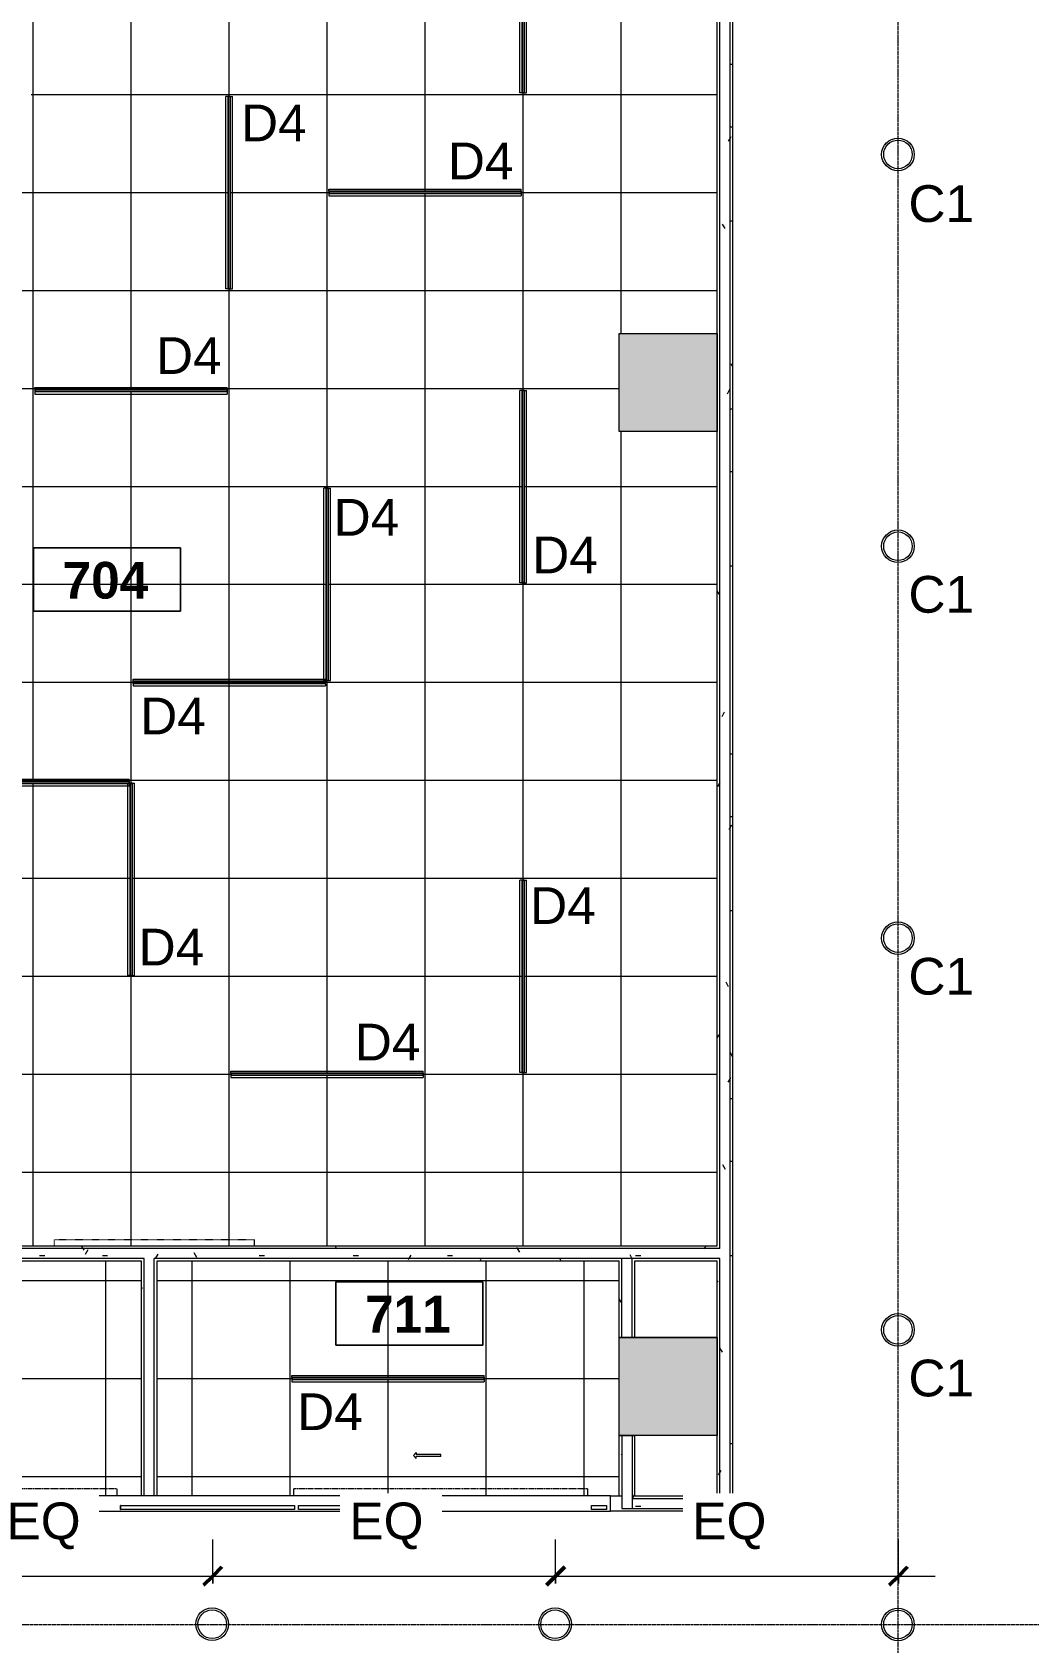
# Model space of a CAD drawing. Header units: inches. Extents: x -2332 to 1043, y -456 to 2193.
# Drawn here: x 328.4 to 572.5, y 550.2 to 944.8 of the extents above; entities that cross this region are included whole.
import ezdxf

# ---------------------------------------------------------------- set-up
doc = ezdxf.new("R2010")
doc.units = ezdxf.units.IN
doc.header["$MEASUREMENT"] = 0
for name, pattern in [('Center 1_4_', [0.53125, 0.25, -0.09375, 0.09375, -0.09375]), ('Dash', [0.25, 0.125, -0.125]), ('Dash 1_16_', [0.125, 0.0625, -0.0625])]:
    doc.linetypes.add(name, pattern=pattern)
for name, color, linetype, lineweight in [('5033_00_7th-9th Floors_Updated_dwg', 8, 'Continuous', 9), ('A-ANNO-DIMS', 211, 'Continuous', 9), ('A-ANNO-DIMS-96', 211, 'Continuous', 9), ('A-AREA-IDEN', 2, 'Continuous', 9), ('A-CLNG', 13, 'Continuous', 13), ('A-CLNG-PATT', 13, 'Continuous', 13), ('A-COLS', 52, 'Continuous', 13), ('A-DETL-CNTR', 5, 'Center 1_4_', 9), ('A-DETL-GENF', 92, 'Continuous', 9), ('A-DOOR', 31, 'Continuous', 13), ('A-GLAZ-CURT', 52, 'Continuous', 13), ('A-WALL', 113, 'Continuous', 13), ('A-WALL-PATT', 111, 'Continuous', 13), ('COLUMN', 7, 'Continuous', 9), ('E-LITE-EQPM', 33, 'Continuous', 9), ('E-LITE-EQPM-IDEN', 33, 'Continuous', 9), ('I-WALL', 2, 'Continuous', 13), ('Q-SPCQ', 91, 'Continuous', 9), ('Q-SPCQ-HDLN', 91, 'Dash', 9)]:
    doc.layers.add(name, color=color, linetype=linetype, lineweight=lineweight)
doc.styles.add('Arial', font='arial.ttf', dxfattribs={"height": 9})
doc.styles.add('Swis721 Lt BT_2', font='swissl.ttf', dxfattribs={"height": 9})
doc.styles.add('Swis721 Lt BT_B', font='', dxfattribs={"height": 9})
doc.styles.get('Swis721 Lt BT_B').set_extended_font_data('Swis721 Lt BT', bold=True)
doc.dimstyles.new('OTJ_-_3_32__Linear__1_2__Tolerance_1', dxfattribs={"dimscale": 12, "dimtxt": 9.497835, "dimasz": 0.375, "dimexe": 0.75, "dimexo": 0.5, "dimgap": 0.5, "dimtad": 1, "dimdec": 1, "dimrnd": 0.5, "dimzin": 3, "dimdsep": 46, "dimlunit": 4, "dimtxsty": 'Swis721 Lt BT_2', "dimblk1": 'OBLIQUE', "dimblk2": 'OBLIQUE', "dimsah": 1, "dimcen": 0.09, "dimdle": 0.75, "dimazin": 0, "dimtfac": 1, "dimtdec": 4, "dimtix": 1, "dimtmove": 0, "dimatfit": 3, "dimfxl": 1, "dimtvp": 1, "dimtfill": 1, "dimfrac": 2, "dimtolj": 1, "dimtzin": 0, "dimarcsym": 2})
pattern_1 = [(0, (0, 0), (30.72, 7.68), [1.267, -21.773, 1.267, -21.773, -122.88]), (0, (0, 0), (30.72, 7.68), [-46.08, 1.267, -44.813, 1.267, -21.773, -53.76]), (0, (0, 0), (30.72, 7.68), [-115.2, 1.267, -14.093, 1.267, -37.133]), (120, (11.52, 3.84), (-22.011075, 22.7643), [1.267, -21.773, 1.267, -21.773, -122.88]), (120, (11.52, 3.84), (-22.011075, 22.7643), [-46.08, 1.267, -44.813, 1.267, -21.773, -53.76]), (120, (11.52, 3.84), (-22.011075, 22.7643), [-115.2, 1.267, -14.093, 1.267, -37.133]), (240, (15.36, 19.2), (-8.708925, -30.4443), [1.267, -21.773, 1.267, -21.773, -122.88]), (240, (15.36, 19.2), (-8.708925, -30.4443), [-46.08, 1.267, -44.813, 1.267, -21.773, -53.76]), (240, (15.36, 19.2), (-8.708925, -30.4443), [-115.2, 1.267, -14.093, 1.267, -37.133])]

# ---------------------------------------------------------------- blocks, each defined once
blk = doc.blocks.new('5033_00_7th-9th Floors_Updated_dwg-8585573-7TH FLOOR REFLECTED CEILING PLAN')
at = {"layer": 'COLUMN'}
blk.add_line((496.2, 445), (475.95, 445), dxfattribs=at)
blk.add_line((496.2, 445), (475.95, 445), dxfattribs=at)
blk = doc.blocks.new('Columns 1 - Columns 1-7118049-7TH FLOOR REFLECTED CEILING PLAN')
at = {"layer": 'A-COLS', "lineweight": 9}
h = blk.add_hatch(color=7, dxfattribs=at)
h.paths.add_polyline_path([(862, -405.11), (861.98, -372.97), (801.98, -351.58), (801.98, -383.71), (861.95, -405.09)], flags=0)
h.paths.add_polyline_path([(992.59, -377), (1004.95, -376.98), (1004.95, -365), (986.95, -365), (986.95, -377), (991.45, -377)], flags=0)
h.paths.add_polyline_path([(514, -281.76), (514, -249.63), (453.98, -228.24), (453.98, -260.37), (513.95, -281.74)], flags=0)
h.paths.add_polyline_path([(166, -158.41), (166, -126.28), (105.98, -104.89), (105.98, -137.02), (165.95, -158.39)], flags=0)
h.paths.add_polyline_path([(-182, -35.06), (-182, -2.93), (-242.02, 18.46), (-242.02, -13.67), (-182.05, -35.04)], flags=0)
h.paths.add_polyline_path([(-1982.09, 88.27), (-1922.03, 109.69), (-1922.03, 140.32), (-1982.09, 118.92), (-1982.06, 97), (-1976.88, 98.83), (-1974.21, 91.29), (-1982.09, 88.5), (-1982.09, 88.41)], flags=0)
h.paths.add_polyline_path([(-530, 88.28), (-530, 120.42), (-590.02, 141.81), (-590.02, 109.68), (-530.05, 88.3)], flags=0)
h.paths.add_polyline_path([(829.27, 109), (843.95, 109.02), (843.91, 133), (819.95, 133), (819.95, 109), (828.45, 109)], flags=0)
h.paths.add_polyline_path([(991.45, 115), (1004.95, 115.02), (1004.95, 127), (986.95, 127), (986.95, 115), (990.95, 115)], flags=0)
h.paths.add_polyline_path([(-1634.06, 211.7), (-1574.03, 233.05), (-1574.03, 264.36), (-1634.06, 242.96), (-1634.06, 211.72)], flags=0)
h.paths.add_polyline_path([(-878.47, 211.8), (-878.47, 243.93), (-938.5, 265.32), (-938.5, 233.19), (-878.52, 211.82)], flags=0)
h.paths.add_polyline_path([(483.3, 232), (495.95, 232), (495.95, 256), (472.03, 256), (472.03, 232), (482.96, 232)], flags=0)
h.paths.add_polyline_path([(-1286.05, 334.98), (-1268.05, 341.39), (-1268.05, 345.6), (-1256.05, 349.87), (-1244.05, 345.6), (-1244.05, 341.38), (-1226.05, 335.02), (-1226.06, 367), (-1256.05, 377.69), (-1286.05, 367), (-1286.05, 335.02)], flags=0)
h.paths.add_polyline_path([(-2021.16, 351.64), (-2013.01, 374.21), (-2035.58, 382.36), (-2043.73, 359.79), (-2023.91, 352.63)], flags=0)
h.paths.add_polyline_path([(-208.32, 478), (-200.03, 478), (-200.03, 502), (-219.79, 502), (-224.03, 490.27), (-224.03, 478), (-210.67, 478)], flags=0)
h.paths.add_polyline_path([(-224.03, 501.32), (-223.78, 502), (-224.03, 502)], flags=0)
h.paths.add_polyline_path([(-559.03, 601), (-548.03, 601), (-548.03, 625), (-569.15, 625), (-572.03, 617.05), (-572.03, 601)], flags=0)
h.paths.add_polyline_path([(472.2, 601), (496.2, 601), (496.2, 625), (472.2, 625)], flags=0)
h.paths.add_polyline_path([(831.97, 601.06), (843.95, 601.08), (843.91, 625.06), (819.95, 625.06), (819.95, 601.06), (831.95, 601.06)], flags=0)
h.paths.add_polyline_path([(993.74, 607.06), (1004.95, 607.08), (1004.95, 619.06), (986.95, 619.06), (986.95, 607.06), (991.45, 607.06)], flags=0)
h.paths.add_polyline_path([(-1887.92, 720.64), (-1879.77, 743.21), (-1902.34, 751.36), (-1910.49, 728.79), (-1893.62, 722.69)], flags=0)
h.paths.add_polyline_path([(-903.4, 724), (-896.03, 724), (-896.03, 748), (-920.67, 748), (-920.67, 724), (-910.74, 724)], flags=0)
h.paths.add_polyline_path([(-1610.23, 724), (-1592.03, 724), (-1592.03, 748), (-1616.03, 748), (-1616.03, 724), (-1612.44, 724)], flags=0)
h.paths.add_polyline_path([(-1843.5, 843.64), (-1835.35, 866.21), (-1857.93, 874.36), (-1866.08, 851.79), (-1845.52, 844.36)], flags=0)
h.paths.add_polyline_path([(490.72, 847), (496.2, 847), (496.2, 871), (472.2, 871), (472.2, 847), (477.69, 847)], flags=0)
h.paths.add_polyline_path([(-1612.44, 847), (-1574.05, 847.02), (-1574.06, 871), (-1616.19, 871), (-1616.19, 847)], flags=0)
h.paths.add_polyline_path([(-1243.86, 847.03), (-1243.86, 871), (-1268.03, 871), (-1268.03, 847.03)], flags=0)
h.paths.add_polyline_path([(841.98, 1093), (843.95, 1093.02), (843.91, 1117), (819.95, 1117), (819.95, 1093), (835.45, 1093)], flags=0)
h.paths.add_polyline_path([(495.42, 1093), (495.95, 1093), (495.95, 1117), (471.83, 1117), (471.83, 1093), (495.41, 1093)], flags=0)
h.paths.add_polyline_path([(-1616.3, 1093.21), (-1592.35, 1093.21), (-1592.35, 1117.25), (-1616.3, 1117.25), (-1616.3, 1095.67)], flags=0)
h.paths.add_polyline_path([(-1268.29, 1093.21), (-1244.3, 1093.21), (-1244.3, 1117.25), (-1268.29, 1117.25)], flags=0)
h.paths.add_polyline_path([(991.33, 1099), (1004.95, 1099.02), (1004.95, 1111), (986.95, 1111), (986.95, 1099), (991.2, 1099)], flags=0)
h.paths.add_polyline_path([(-1268.22, 1339.25), (-1244.3, 1339.25), (-1244.3, 1363.25), (-1268.3, 1363.25), (-1268.3, 1339.25)], flags=0)
h.paths.add_polyline_path([(-1616.3, 1339.25), (-1592.3, 1339.25), (-1592.3, 1363.25), (-1616.3, 1363.25), (-1616.3, 1341.67)], flags=0)
h.paths.add_polyline_path([(484, 1462.86), (495.95, 1462.86), (495.95, 1486.86), (471.95, 1486.86), (471.95, 1462.86), (483.85, 1462.86)], flags=0)
h.paths.add_polyline_path([(801.95, 1567), (861.95, 1588.4), (861.95, 1619.14), (850.07, 1619.14), (850, 1619.04), (849.95, 1619.16), (849.95, 1622.86), (801.95, 1605.75), (801.95, 1567.02)], flags=0)
h.paths.add_polyline_path([(-1607.55, 1585.02), (-1592.05, 1585.02), (-1592.05, 1609.02), (-1616.05, 1609.02), (-1616.05, 1585.02)], flags=0)
h.paths.add_polyline_path([(-1256.44, 1585.27), (-1244.3, 1585.27), (-1244.3, 1609.27), (-1268.3, 1609.27), (-1268.3, 1585.27), (-1256.86, 1585.27)], flags=0)
h.paths.add_polyline_path([(-1654.55, 1731.02), (-1654.55, 1776.02), (-1678.05, 1776.02), (-1678.05, 1772.52), (-1658.05, 1772.52), (-1658.05, 1734.52), (-1678.05, 1734.52), (-1678.05, 1731.02), (-1658.05, 1731.02)], flags=0)
h.paths.add_polyline_path([(122.95, 1827.02), (148.95, 1827.02), (148.95, 1853.02), (122.95, 1853.02), (122.95, 1829.42)], flags=0)
h.paths.add_polyline_path([(496.95, 1827.02), (496.95, 1853.02), (470.95, 1853.02), (470.95, 1827.02)], flags=0)
h.paths.add_polyline_path([(-921.05, 1827.02), (-895.05, 1827.02), (-895.05, 1853.02), (-921.05, 1853.02), (-921.05, 1829.42)], flags=0)
h.paths.add_polyline_path([(-572.04, 1827.02), (-547.04, 1827.02), (-547.04, 1853.02), (-573.04, 1853.02), (-573.04, 1827.02)], flags=0)
h.paths.add_polyline_path([(-199.03, 1827.04), (-199.03, 1853.03), (-225.05, 1853.03), (-225.05, 1827.04), (-200.04, 1827.04)], flags=0)
h.paths.add_polyline_path([(-1592.3, 1828.27), (-1592.3, 1852.27), (-1600.05, 1852.27), (-1600.05, 2104.82), (-1574.05, 2104.82), (-1574.05, 2138.82), (-1608.05, 2138.82), (-1608.05, 1852.27), (-1616.3, 1852.27), (-1616.3, 1828.27)], flags=0)
h.paths.add_polyline_path([(-1244.3, 1828.27), (-1244.3, 1852.27), (-1268.3, 1852.27), (-1268.3, 1828.27)], flags=0)
h.paths.add_polyline_path([(-1678.05, 1836.02), (-1620.8, 1836.02), (-1620.8, 1844.02), (-1678.05, 1844.02)], flags=0)
h.paths.add_polyline_path([(831.95, 2100.07), (861.95, 2100.07), (861.95, 2138.82), (801.95, 2138.82), (801.95, 2110.02), (831.95, 2110.02), (831.95, 2104.31)], flags=0)
h.paths.add_polyline_path([(-878.05, 2104.79), (-878.05, 2138.82), (-938.13, 2138.82), (-938.13, 2104.79)], flags=0)
h.paths.add_polyline_path([(-1286.03, 2104.81), (-1225.94, 2104.81), (-1225.94, 2138.82), (-1286.03, 2138.82)], flags=0)
h.paths.add_polyline_path([(454.05, 2104.82), (513.95, 2104.82), (513.95, 2138.82), (454.05, 2138.82)], flags=0)
h.paths.add_polyline_path([(-181.82, 2104.82), (-181.82, 2138.82), (-242.05, 2138.82), (-242.05, 2104.82)], flags=0)
h.paths.add_polyline_path([(-590.05, 2104.82), (-530.05, 2104.82), (-530.05, 2138.82), (-590.05, 2138.82)], flags=0)
h.paths.add_polyline_path([(165.96, 2104.82), (165.96, 2138.82), (105.95, 2138.82), (105.95, 2104.82)], flags=0)
at = {"layer": 'A-COLS', "color": 8, "lineweight": 20}
for p, q in [((472.2, 871), (496.2, 871)), ((472.2, 847), (472.2, 871)), ((496.2, 871), (496.2, 847)), ((496.2, 847), (472.2, 847)), ((472.2, 601), (472.2, 625)), ((472.2, 625), (496.2, 625)), ((496.2, 625), (496.2, 601)), ((496.2, 601), (472.2, 601))]:
    blk.add_line(p, q, dxfattribs=at)
blk = doc.blocks.new('TBARLED SMARTLIGHT 9-16_DIFFUSING 2_ and 4_ - Type D_4_ 9_16 - Diffusing Lens-V32-7TH FLOOR REFLECTED CEILING PLAN')
at = {"layer": 'E-LITE-EQPM'}
for p, q in [((-0.8, 23.56), (-0.8, -23.56)), ((-0.3, 23.56), (-0.8, 23.56)), ((-0.3, 23.56), (0.3, 23.56)), ((-0.3, 23.52), (-0.3, 23.56)), ((-0.3, 23.52), (-0.21, 23.52)), ((-0.3, -23.52), (-0.3, 23.52)), ((0.3, 23.52), (-0.3, 23.52)), ((-0.21, -23.52), (-0.21, 23.52)), ((-0.2, 23.5), (0.2, 23.5)), ((-0.2, -23.5), (-0.2, 23.5)), ((0.2, -23.5), (0.2, 23.5)), ((0.21, 23.52), (0.3, 23.52)), ((0.21, -23.52), (0.21, 23.52)), ((0.3, 23.56), (0.3, 23.52)), ((0.3, 23.56), (0.8, 23.56)), ((0.3, -23.52), (0.3, 23.52)), ((0.8, 23.56), (0.8, -23.56)), ((-0.3, -23.56), (-0.8, -23.56)), ((-0.21, -23.52), (-0.3, -23.52)), ((-0.3, -23.52), (0.3, -23.52)), ((-0.3, -23.56), (-0.3, -23.52)), ((0.3, -23.56), (-0.3, -23.56)), ((0.2, -23.5), (-0.2, -23.5)), ((0.3, -23.52), (0.21, -23.52)), ((0.3, -23.52), (0.3, -23.56)), ((0.3, -23.56), (0.8, -23.56))]:
    blk.add_line(p, q, dxfattribs=at)
blk = doc.blocks.new('TBARLED SMARTLIGHT 9-16_DIFFUSING 2_ and 4_ - Type D_4_ 9_16 - Diffusing Lens-7718957-7TH FLOOR REFLECTED CEILING PLAN')
at = {"layer": 'E-LITE-EQPM'}
for p, q in [((-0.8, 23.56), (-0.8, -23.56)), ((-0.3, 23.56), (-0.8, 23.56)), ((-0.3, 23.56), (0.3, 23.56)), ((-0.3, 23.52), (-0.3, 23.56)), ((-0.3, 23.52), (-0.21, 23.52)), ((-0.3, -23.52), (-0.3, 23.52)), ((0.3, 23.52), (-0.3, 23.52)), ((-0.21, -23.52), (-0.21, 23.52)), ((-0.2, 23.5), (0.2, 23.5)), ((-0.2, -23.5), (-0.2, 23.5)), ((0.2, -23.5), (0.2, 23.5)), ((0.21, 23.52), (0.3, 23.52)), ((0.21, -23.52), (0.21, 23.52)), ((0.3, 23.56), (0.3, 23.52)), ((0.3, 23.56), (0.8, 23.56)), ((0.3, -23.52), (0.3, 23.52)), ((0.8, 23.56), (0.8, -23.56)), ((-0.3, -23.56), (-0.8, -23.56)), ((-0.21, -23.52), (-0.3, -23.52)), ((-0.3, -23.52), (0.3, -23.52)), ((-0.3, -23.56), (-0.3, -23.52)), ((0.3, -23.56), (-0.3, -23.56)), ((0.2, -23.5), (-0.2, -23.5)), ((0.3, -23.52), (0.21, -23.52)), ((0.3, -23.52), (0.3, -23.56)), ((0.3, -23.56), (0.8, -23.56))]:
    blk.add_line(p, q, dxfattribs=at)
blk = doc.blocks.new('TBARLED SMARTLIGHT 9-16_DIFFUSING 2_ and 4_ - Type D_4_ 9_16 - Diffusing Lens-V36-7TH FLOOR REFLECTED CEILING PLAN')
at = {"layer": 'E-LITE-EQPM'}
for p, q in [((-0.8, 23.56), (-0.8, -23.41)), ((-0.3, 23.56), (-0.8, 23.56)), ((-0.3, 23.56), (0.3, 23.56)), ((-0.3, 23.52), (-0.3, 23.56)), ((-0.3, 23.52), (-0.21, 23.52)), ((-0.3, -23.52), (-0.3, 23.52)), ((0.3, 23.52), (-0.3, 23.52)), ((-0.21, -23.52), (-0.21, 23.52)), ((-0.2, 23.5), (0.2, 23.5)), ((-0.2, -23.5), (-0.2, 23.5)), ((0.2, -23.5), (0.2, 23.5)), ((0.21, 23.52), (0.3, 23.52)), ((0.21, -23.52), (0.21, 23.52)), ((0.3, 23.56), (0.3, 23.52)), ((0.3, 23.56), (0.8, 23.56)), ((0.3, -23.52), (0.3, 23.52)), ((0.8, 23.56), (0.8, -23.56)), ((-0.3, -23.56), (-0.44, -23.56)), ((-0.21, -23.52), (-0.3, -23.52)), ((-0.3, -23.52), (0.3, -23.52)), ((-0.3, -23.56), (-0.3, -23.52)), ((0.3, -23.56), (-0.3, -23.56)), ((0.2, -23.5), (-0.2, -23.5)), ((0.3, -23.52), (0.21, -23.52)), ((0.3, -23.52), (0.3, -23.56)), ((0.3, -23.56), (0.8, -23.56))]:
    blk.add_line(p, q, dxfattribs=at)
blk = doc.blocks.new('Barn Door - Glass Door - D13 - DEMOUNTABLE SLIDER-40_ x 96_-8564952-7TH FLOOR REFLECTED CEILING PLAN')
at = {"layer": 'A-DETL-GENF'}
for p, q in [((17.91, -11.5), (17.91, -12)), ((17.91, -11.5), (23.91, -11.5)), ((24.62, -11.75), (23.91, -11.04)), ((23.91, -11.04), (23.91, -11.5)), ((24.62, -11.75), (23.91, -12.46)), ((17.91, -12), (23.91, -12)), ((23.91, -12.46), (23.91, -12))]:
    blk.add_line(p, q, dxfattribs=at)
at = {"layer": 'A-DOOR', "linetype": 'Dash 1_16_', "lineweight": 9}
for p, q in [((-18, -1.87), (54, -1.87)), ((-18, -3.62), (-18, -1.87)), ((-18, -3.62), (54, -3.62)), ((54, -3.62), (54, -1.87))]:
    blk.add_line(p, q, dxfattribs=at)
blk = doc.blocks.new('System Panel - Glazed-8743157-7TH FLOOR REFLECTED CEILING PLAN')
at = {"layer": 'A-GLAZ-CURT'}
for p, q in [((-19.03, -0.5), (-19.03, 0.5)), ((-19.03, 0.5), (-18.97, 0.5)), ((-18.97, 0.5), (-18.97, -0.5)), ((19.03, 0.5), (18.97, 0.5)), ((18.97, 0.5), (18.97, -0.5)), ((19.03, -0.5), (19.03, 0.5)), ((-18.97, -0.5), (-19.03, -0.5)), ((18.97, -0.5), (19.03, -0.5))]:
    blk.add_line(p, q, dxfattribs=at)
blk = doc.blocks.new('System Panel - Glazed-8743337-7TH FLOOR REFLECTED CEILING PLAN')
at = {"layer": 'A-GLAZ-CURT'}
for p, q in [((-21.28, -0.5), (-21.28, 0.5)), ((-21.28, 0.5), (21.28, 0.5)), ((21.28, 0.5), (21.28, -0.5)), ((21.28, -0.5), (-21.28, -0.5))]:
    blk.add_line(p, q, dxfattribs=at)
blk = doc.blocks.new('System Panel - Glazed-8743393-7TH FLOOR REFLECTED CEILING PLAN')
at = {"layer": 'A-GLAZ-CURT'}
for p, q in [((-16.875, -0.5), (-16.875, 0.5)), ((-16.875, 0.5), (16.875, 0.5)), ((16.875, 0.5), (16.875, -0.5)), ((16.875, -0.5), (-16.875, -0.5))]:
    blk.add_line(p, q, dxfattribs=at)
blk = doc.blocks.new('System Panel - Glazed-8743394-7TH FLOOR REFLECTED CEILING PLAN')
at = {"layer": 'A-GLAZ-CURT'}
for p, q in [((-1.85, -0.5), (-1.85, 0.5)), ((-1.85, 0.5), (1.85, 0.5)), ((1.85, 0.5), (1.85, -0.5)), ((1.85, -0.5), (-1.85, -0.5))]:
    blk.add_line(p, q, dxfattribs=at)
blk = doc.blocks.new('A-Flat_Screen_TV-generic - A-Flat_Screen_TV-generic-7899212-7TH FLOOR REFLECTED CEILING PLAN')
at = {"layer": 'Q-SPCQ-HDLN'}
for p, q in [((-24.5, 3.375), (-24.5, 1.875)), ((24.5, 3.375), (-24.5, 3.375)), ((24.5, 1.875), (24.5, 3.375))]:
    blk.add_line(p, q, dxfattribs=at)
blk = doc.blocks.new('DOWN LIGHT - Type C_L-PENDANT_FOCAL POINT 3_5 CYLINDER-9613399-7TH FLOOR REFLECTED CEILING PLAN')
at = {"layer": 'E-LITE-EQPM'}
for radius in [4, 3.5]:
    blk.add_circle((-0.125, 0), radius, dxfattribs=at)
blk = doc.blocks.new('Room Tag - Number Only-4120135-7TH FLOOR REFLECTED CEILING PLAN')
at = {"layer": 'A-AREA-IDEN'}
for p, q in [((-0.1881, -0.1636), (-0.1881, -0.0018)), ((-0.1881, -0.0018), (0.1869, -0.0018)), ((0.1869, -0.0018), (-0.1881, -0.0018)), ((-0.1881, -0.0018), (-0.1881, -0.1636)), ((0.1869, -0.0018), (0.1869, -0.1636)), ((0.1869, -0.1636), (0.1869, -0.0018)), ((0.1869, -0.1636), (-0.1881, -0.1636)), ((-0.1881, -0.1636), (0.1869, -0.1636))]:
    blk.add_line(p, q, dxfattribs=at)
blk = doc.blocks.new('DIMBLOCK79-7TH FLOOR REFLECTED CEILING PLAN')
at = {"layer": 'A-ANNO-DIMS-96'}
for p, q in [((288.68, 564.78), (288.68, 575.56)), ((372.64, 564.78), (372.64, 575.56)), ((288.68, 566.56), (372.64, 566.56)), ((288.68, 566.56), (288.68, 564.78)), ((372.64, 566.56), (372.64, 564.78))]:
    blk.add_line(p, q, dxfattribs=at)
at = {"layer": 'A-ANNO-DIMS-96', "lineweight": 50}
for p, q in [((288.68, 566.56), (290.93, 568.81)), ((372.64, 566.56), (374.89, 568.81)), ((288.68, 566.56), (286.43, 564.31)), ((372.64, 566.56), (370.39, 564.31))]:
    blk.add_line(p, q, dxfattribs=at)
at = {"layer": 'A-ANNO-DIMS-96', "color": 0, "insert": (322.14, 584.58), "char_height": 9, "width": 20.443, "attachment_point": 1, "line_spacing_factor": 1.005062, "style": 'Swis721 Lt BT_2', "bg_fill": 3, "box_fill_scale": 1.25, "bg_fill_color": 256, "bg_fill_true_color": 13158600, "bg_fill_transparency": 0}
blk.add_mtext('EQ', dxfattribs=at)
blk = doc.blocks.new('_Oblique')
at = {"color": 0, "linetype": 'ByBlock', "lineweight": -2}
blk.add_line((-0.5, -0.5), (0.5, 0.5), dxfattribs=at)
blk = doc.blocks.new('DIMBLOCK80-7TH FLOOR REFLECTED CEILING PLAN')
at = {"layer": 'A-ANNO-DIMS-96'}
for p, q in [((372.64, 564.78), (372.64, 575.56)), ((456.61, 564.78), (456.61, 575.56)), ((372.64, 566.56), (456.61, 566.56)), ((372.64, 566.56), (372.64, 564.78)), ((456.61, 566.56), (456.61, 564.78))]:
    blk.add_line(p, q, dxfattribs=at)
at = {"layer": 'A-ANNO-DIMS-96', "lineweight": 50}
for p, q in [((372.64, 566.56), (374.89, 568.81)), ((456.61, 566.56), (458.86, 568.81)), ((372.64, 566.56), (370.39, 564.31)), ((456.61, 566.56), (454.36, 564.31))]:
    blk.add_line(p, q, dxfattribs=at)
at = {"layer": 'A-ANNO-DIMS-96', "color": 0, "insert": (406.1, 584.58), "char_height": 9, "width": 20.443, "attachment_point": 1, "line_spacing_factor": 1.005062, "style": 'Swis721 Lt BT_2', "bg_fill": 3, "box_fill_scale": 1.25, "bg_fill_color": 256, "bg_fill_true_color": 13158600, "bg_fill_transparency": 0}
blk.add_mtext('EQ', dxfattribs=at)
blk = doc.blocks.new('DIMBLOCK81-7TH FLOOR REFLECTED CEILING PLAN')
at = {"layer": 'A-ANNO-DIMS-96'}
for p, q in [((456.61, 564.78), (456.61, 575.56)), ((540.57, 564.71), (540.57, 575.56)), ((456.61, 566.56), (549.57, 566.56)), ((456.61, 566.56), (456.61, 564.78)), ((540.57, 566.56), (540.57, 564.71))]:
    blk.add_line(p, q, dxfattribs=at)
at = {"layer": 'A-ANNO-DIMS-96', "lineweight": 50}
for p, q in [((456.61, 566.56), (458.86, 568.81)), ((540.57, 566.56), (542.82, 568.81)), ((456.61, 566.56), (454.36, 564.31)), ((540.57, 566.56), (538.32, 564.31))]:
    blk.add_line(p, q, dxfattribs=at)
at = {"layer": 'A-ANNO-DIMS-96', "color": 0, "insert": (490.07, 584.58), "char_height": 9, "width": 20.443, "attachment_point": 1, "line_spacing_factor": 1.005062, "style": 'Swis721 Lt BT_2', "bg_fill": 3, "box_fill_scale": 1.25, "bg_fill_color": 256, "bg_fill_true_color": 13158600, "bg_fill_transparency": 0}
blk.add_mtext('EQ', dxfattribs=at)

msp = doc.modelspace()

# ---------------------------------------------------------------- hatches: boundary and pattern name
at = {"layer": 'A-CLNG-PATT'}
h = msp.add_hatch(dxfattribs=at)
h.set_pattern_fill('FP_4', color=256, style=0, pattern_type=2)
h.set_pattern_definition([(90, (352.647, 809.527), (24, -1e-15), []), (0, (352.647, 809.527), (0, -24), [])])
h.paths.add_polyline_path([(241.7108, 647.47126), (496.20426, 647.47126), (496.20426, 846.99788), (472.20426, 846.99788), (472.20426, 870.99788), (496.20426, 870.99788), (496.20426, 1029.24788), (241.7108, 1029.24788), (241.7108, 647.90876)], flags=0)
h.paths.add_polyline_path([(399.5145, 689.18632), (377.08432, 689.18632), (377.08432, 689.77687), (424.20932, 689.77687), (424.20932, 689.18632), (412.54365, 689.18632)], flags=0)
h.paths.add_polyline_path([(280.89162, 689.90876), (280.35154, 689.90876), (280.35154, 737.03376), (280.94209, 737.03376), (280.94209, 689.90876), (280.89219, 689.90876)], flags=0)
h.paths.add_polyline_path([(448.55307, 689.90876), (448.35154, 689.90876), (448.35154, 737.03376), (448.94209, 737.03376), (448.94209, 689.90876), (448.55626, 689.90876)], flags=0)
h.paths.add_polyline_path([(352.35154, 713.69503), (352.35154, 760.82003), (352.94209, 760.82003), (352.94209, 713.69503), (352.40145, 713.69503)], flags=0)
h.paths.add_polyline_path([(352.20932, 760.66698), (305.08432, 760.66698), (305.08432, 761.25753), (352.20932, 761.25753), (352.20932, 760.71629)], flags=0)
h.paths.add_polyline_path([(360.42703, 785.18632), (353.12959, 785.18632), (353.12959, 785.77687), (400.25459, 785.77687), (400.25459, 785.18632), (373.45619, 785.18632)], flags=0)
h.paths.add_polyline_path([(400.89162, 785.96437), (400.35154, 785.96437), (400.35154, 833.08937), (400.94209, 833.08937), (400.94209, 785.96437), (400.89219, 785.96437)], flags=0)
h.paths.add_polyline_path([(280.40201, 809.90876), (280.35154, 809.90876), (280.35154, 857.03376), (280.94209, 857.03376), (280.94209, 809.90876), (280.40291, 809.90876)], flags=0)
h.paths.add_polyline_path([(448.74057, 809.90876), (448.35154, 809.90876), (448.35154, 857.03376), (448.94209, 857.03376), (448.94209, 809.90876), (448.85154, 809.90876)], flags=0)
h.paths.add_polyline_path([(331.16244, 856.66698), (329.08432, 856.66698), (329.08432, 857.25753), (376.20932, 857.25753), (376.20932, 856.66698), (334.36872, 856.66698)], flags=0)
h.paths.add_polyline_path([(376.40328, 881.96437), (376.35154, 881.96437), (376.35154, 929.08937), (376.94209, 929.08937), (376.94209, 881.96437), (376.40666, 881.96437)], flags=0)
h.paths.add_polyline_path([(448.16244, 905.23159), (401.08432, 905.23159), (401.08432, 905.82214), (448.20932, 905.82214), (448.20932, 905.23159)], flags=0)
h.paths.add_polyline_path([(327.85431, 929.22126), (281.03904, 929.22126), (281.03904, 929.81182), (328.16404, 929.81182), (328.16404, 929.22126), (328.10154, 929.22126)], flags=0)
h.paths.add_polyline_path([(280.72801, 929.90876), (280.35154, 929.90876), (280.35154, 977.03376), (280.94209, 977.03376), (280.94209, 929.90876), (280.73737, 929.90876)], flags=0)
h.paths.add_polyline_path([(448.71311, 929.90876), (448.35154, 929.90876), (448.35154, 977.03376), (448.94209, 977.03376), (448.94209, 929.90876), (448.72801, 929.90876)], flags=0)
h.paths.add_polyline_path([(424.14682, 977.18632), (377.08432, 977.18632), (377.08432, 977.77687), (424.20932, 977.77687), (424.20932, 977.18632), (424.16244, 977.18632)], flags=0)
h = msp.add_hatch(dxfattribs=at)
h.set_pattern_fill('FP_21', color=256, style=0, pattern_type=2)
h.set_pattern_definition([(180, (298.46, 614.97), (3e-15, 24), []), (90, (298.46, 614.97), (24, -1e-15), [])])
h.paths.add_polyline_path([(241.7108, 586.22126), (355.20753, 586.22126), (355.20753, 643.72126), (241.7108, 643.72126), (241.7108, 587.25985)], flags=0)
h.paths.add_polyline_path([(274.89667, 614.63071), (274.89667, 615.22126), (322.02167, 615.22126), (322.02167, 614.63071), (274.94354, 614.63071)], flags=0)
h = msp.add_hatch(dxfattribs=at)
h.set_pattern_fill('FP_22', color=256, style=0, pattern_type=2)
h.set_pattern_definition([(180, (415.58, 614.97), (3e-15, 24), []), (90, (415.58, 614.97), (24, -1e-15), [])])
h.paths.add_polyline_path([(358.95753, 586.22126), (472.20426, 586.22126), (472.20426, 643.72126), (358.95753, 643.72126), (358.95753, 591.66888)], flags=0)
h.paths.add_polyline_path([(392.0184, 614.63071), (392.0184, 615.22126), (439.1434, 615.22126), (439.1434, 614.63071), (392.06527, 614.63071)], flags=0)
at = {"layer": 'A-WALL-PATT', "lineweight": 9}
h = msp.add_hatch(dxfattribs=at)
h.set_pattern_fill('FP_1', color=256, style=0, pattern_type=2)
h.set_pattern_definition(pattern_1)
h.paths.add_polyline_path([(499.32926, 582.47126), (499.95426, 582.47126), (499.95426, 1032.99788), (499.32926, 1032.99788), (499.32926, 582.58408)], flags=0)
h = msp.add_hatch(dxfattribs=at)
h.set_pattern_fill('FP_1', color=256, style=0, pattern_type=2)
h.set_pattern_definition(pattern_1)
h.paths.add_polyline_path([(496.39682, 585.59626), (496.82926, 585.59626), (496.82926, 644.34626), (496.20426, 644.34626), (496.20426, 585.59626)], flags=0)
h.paths.add_polyline_path([(496.20426, 646.84626), (496.82926, 646.84626), (496.82926, 1029.24788), (496.20426, 1029.24788), (496.20426, 647.47126)], flags=0)
h = msp.add_hatch(dxfattribs=at)
h.set_pattern_fill('FP_1', color=256, style=0, pattern_type=2)
h.set_pattern_definition(pattern_1)
h.paths.add_polyline_path([(496.83183, 583.09626), (499.32926, 583.09626), (499.32926, 1029.24788), (496.82926, 1029.24788), (496.82926, 583.09626)], flags=0)
h = msp.add_hatch(dxfattribs=at)
h.set_pattern_fill('FP_1', color=256, style=0, pattern_type=2)
h.set_pattern_definition(pattern_1)
h.paths.add_polyline_path([(451.63112, 646.84626), (496.20426, 646.84626), (496.20426, 647.47126), (241.7108, 647.47126), (241.7108, 646.84626), (399.5145, 646.84626)], flags=0)
h = msp.add_hatch(dxfattribs=at)
h.set_pattern_fill('FP_1', color=256, style=0, pattern_type=2)
h.set_pattern_definition(pattern_1)
h.paths.add_polyline_path([(355.20753, 644.34626), (472.82926, 644.34626), (496.20426, 646.84626), (238.5858, 646.84626), (238.5858, 644.34626), (347.39787, 644.34626)], flags=0)
h.paths.add_polyline_path([(472.82926, 644.34626), (496.82926, 644.34626), (496.82926, 646.84626), (496.20324, 646.84614)], flags=0)
h = msp.add_hatch(dxfattribs=at)
h.set_pattern_fill('FP_1', color=256, style=0, pattern_type=2)
h.set_pattern_definition(pattern_1)
h.paths.add_polyline_path([(355.20753, 643.72126), (355.83253, 643.72126), (355.83253, 644.34626), (241.0858, 644.34626), (241.0858, 643.72126), (347.39787, 643.72126)], flags=0)
h.paths.add_polyline_path([(472.20426, 643.72126), (472.82926, 643.72126), (472.82926, 644.34626), (358.33253, 644.34626), (358.33253, 643.72126), (451.63112, 643.72126)], flags=0)
h.paths.add_polyline_path([(475.95426, 643.72126), (496.20426, 643.72126), (496.19754, 644.34626), (475.32926, 644.34626), (475.32926, 643.72126)], flags=0)
h = msp.add_hatch(dxfattribs=at)
h.set_pattern_fill('FP_1', color=256, style=0, pattern_type=2)
h.set_pattern_definition(pattern_1)
h.paths.add_polyline_path([(355.83253, 586.22126), (355.83253, 643.72126), (355.20753, 643.72126), (355.20753, 586.22126)], flags=0)
h = msp.add_hatch(dxfattribs=at)
h.set_pattern_fill('FP_1', color=256, style=0, pattern_type=2)
h.set_pattern_definition(pattern_1)
h.paths.add_polyline_path([(472.20426, 624.99788), (472.82926, 624.99788), (472.82926, 643.72126), (472.20426, 643.72126), (472.20426, 632.92713)], flags=0)
h = msp.add_hatch(dxfattribs=at)
h.set_pattern_fill('FP_1', color=256, style=0, pattern_type=2)
h.set_pattern_definition(pattern_1)
h.paths.add_polyline_path([(472.20426, 586.22126), (472.82926, 586.22126), (472.82926, 600.99788), (472.20426, 600.99788), (472.20426, 591.66888)], flags=0)
h = msp.add_hatch(dxfattribs=at)
h.set_pattern_fill('FP_1', color=256, style=0, pattern_type=2)
h.set_pattern_definition(pattern_1)
h.paths.add_polyline_path([(475.32926, 585.59626), (475.95426, 585.59626), (475.95426, 600.99788), (475.32926, 600.99788), (475.32926, 586.22126)], flags=0)
h = msp.add_hatch(dxfattribs=at)
h.set_pattern_fill('FP_1', color=256, style=0, pattern_type=2)
h.set_pattern_definition(pattern_1)
h.paths.add_polyline_path([(496.20426, 583.09626), (496.82926, 583.09678), (496.82926, 585.59626), (475.32926, 585.59626), (475.32926, 583.09626), (477.68944, 583.09626)], flags=0)
h = msp.add_hatch(dxfattribs=at)
h.set_pattern_fill('FP_1', color=256, style=0, pattern_type=2)
h.set_pattern_definition(pattern_1)
h.paths.add_polyline_path([(477.68944, 585.59626), (496.20426, 585.59626), (496.20426, 586.22126), (475.95426, 586.22126), (475.95426, 585.59626)], flags=0)

# ---------------------------------------------------------------- linework, layer by layer
at = {"layer": 'A-CLNG'}
for p, q in [((355.20753, 586.22126), (243.0858, 586.22126)), ((470.0858, 586.22126), (358.95753, 586.22126)), ((243.0858, 582.47126), (470.0858, 582.47126))]:
    msp.add_line(p, q, dxfattribs=at)
at = {"layer": 'A-DETL-CNTR'}
for p, q in [((540.44518, 1029.24788), (540.44518, 255.49788)), ((182.71076, 554.70947), (687.71076, 554.70947))]:
    msp.add_line(p, q, dxfattribs=at)
at = {"layer": 'A-WALL'}
for p, q in [((499.32926, 583.09626), (499.32926, 1032.99788)), ((496.82926, 646.84626), (496.82926, 1029.24788)), ((355.83253, 644.34626), (241.0858, 644.34626)), ((496.82926, 646.84626), (241.7108, 646.84626)), ((355.83253, 586.22126), (355.83253, 644.34626)), ((496.82926, 644.34626), (358.33253, 644.34626)), ((358.33253, 586.22126), (358.33253, 644.34626)), ((472.82926, 624.99788), (472.82926, 644.34626)), ((475.32926, 624.99788), (475.32926, 644.34626)), ((496.82926, 585.59626), (496.82926, 644.34626)), ((472.82926, 600.99788), (472.82926, 583.09626)), ((475.32926, 600.99788), (475.32926, 583.09626)), ((472.20426, 586.22126), (472.82926, 586.22126)), ((475.32926, 585.59626), (496.82926, 585.59626)), ((472.82926, 583.09626), (499.32926, 583.09626))]:
    msp.add_line(p, q, dxfattribs=at)
at = {"layer": 'I-WALL'}
for p, q in [((499.95426, 1032.99788), (499.95426, 582.47126)), ((496.20426, 647.47126), (496.20426, 1029.24788)), ((241.7108, 647.47126), (496.20426, 647.47126)), ((355.20753, 643.72126), (241.7108, 643.72126)), ((355.20753, 586.22126), (355.20753, 643.72126)), ((472.20426, 643.72126), (358.95753, 643.72126)), ((358.95753, 643.72126), (358.95753, 586.22126)), ((472.20426, 624.99788), (472.20426, 643.72126)), ((496.20426, 643.72126), (475.95426, 643.72126)), ((475.95426, 643.72126), (475.95426, 624.99788)), ((496.20426, 586.22126), (496.20426, 643.72126)), ((475.95426, 624.99788), (472.20426, 624.99788)), ((472.20426, 586.22126), (472.20426, 600.99788)), ((472.20426, 600.99788), (475.95426, 600.99788)), ((475.95426, 600.99788), (475.95426, 586.22126)), ((358.95753, 586.22126), (355.20753, 586.22126)), ((470.0858, 582.47126), (470.0858, 586.22126)), ((470.0858, 586.22126), (472.20426, 586.22126)), ((475.95426, 586.22126), (496.20426, 586.22126)), ((499.95426, 582.47126), (470.0858, 582.47126))]:
    msp.add_line(p, q, dxfattribs=at)
at = {"layer": 'I-WALL', "lineweight": 9}
msp.add_line((358.95753, 586.22126), (358.95753, 586.22126), dxfattribs=at)

# ---------------------------------------------------------------- block references
at = {"layer": '5033_00_7th-9th Floors_Updated_dwg', "color": 7}
msp.add_blockref('5033_00_7th-9th Floors_Updated_dwg-8585573-7TH FLOOR REFLECTED CEILING PLAN', (0, 180.01878), dxfattribs=at)
at = {"layer": 'A-AREA-IDEN', "xscale": 95.99999999999994, "yscale": 95.99999999999994, "zscale": 95.99999999999994}
for p in [(346.77265, 818.63915), (420.84481, 638.82222)]:
    msp.add_blockref('Room Tag - Number Only-4120135-7TH FLOOR REFLECTED CEILING PLAN', p, dxfattribs=at)
at = {"layer": 'A-COLS', "lineweight": 9}
msp.add_blockref('Columns 1 - Columns 1-7118049-7TH FLOOR REFLECTED CEILING PLAN', (0, 0), dxfattribs=at)
at = {"layer": 'A-DOOR', "rotation": 180}
for p in [(331.14503, 584.34626), (446.39503, 584.34626)]:
    msp.add_blockref('Barn Door - Glass Door - D13 - DEMOUNTABLE SLIDER-40_ x 96_-8564952-7TH FLOOR REFLECTED CEILING PLAN', p, dxfattribs=at)
at = {"layer": 'A-GLAZ-CURT', "lineweight": 9}
for name, p in [('System Panel - Glazed-8743157-7TH FLOOR REFLECTED CEILING PLAN', (331.11542, 583.34626)), ('System Panel - Glazed-8743337-7TH FLOOR REFLECTED CEILING PLAN', (371.36542, 583.34626)), ('System Panel - Glazed-8743393-7TH FLOOR REFLECTED CEILING PLAN', (410.52003, 583.34626)), ('System Panel - Glazed-8743394-7TH FLOOR REFLECTED CEILING PLAN', (467.24042, 583.34626))]:
    msp.add_blockref(name, p, dxfattribs=at)
at = {"layer": 'E-LITE-EQPM', "extrusion": (0, 0, -1)}
for name, p, rotation in [('TBARLED SMARTLIGHT 9-16_DIFFUSING 2_ and 4_ - Type D_4_ 9_16 - Diffusing Lens-V32-7TH FLOOR REFLECTED CEILING PLAN', (-448.64682, 953.47126), 180), ('TBARLED SMARTLIGHT 9-16_DIFFUSING 2_ and 4_ - Type D_4_ 9_16 - Diffusing Lens-V32-7TH FLOOR REFLECTED CEILING PLAN', (-376.64682, 905.52687), 180), ('TBARLED SMARTLIGHT 9-16_DIFFUSING 2_ and 4_ - Type D_4_ 9_16 - Diffusing Lens-V32-7TH FLOOR REFLECTED CEILING PLAN', (-424.64682, 905.52687), 269.9999999999999), ('TBARLED SMARTLIGHT 9-16_DIFFUSING 2_ and 4_ - Type D_4_ 9_16 - Diffusing Lens-V32-7TH FLOOR REFLECTED CEILING PLAN', (-352.64682, 856.96225), 269.9999999999999), ('TBARLED SMARTLIGHT 9-16_DIFFUSING 2_ and 4_ - Type D_4_ 9_16 - Diffusing Lens-V32-7TH FLOOR REFLECTED CEILING PLAN', (-448.64682, 833.47126), 180), ('TBARLED SMARTLIGHT 9-16_DIFFUSING 2_ and 4_ - Type D_4_ 9_16 - Diffusing Lens-7718957-7TH FLOOR REFLECTED CEILING PLAN', (-400.64682, 809.52687), 180), ('TBARLED SMARTLIGHT 9-16_DIFFUSING 2_ and 4_ - Type D_4_ 9_16 - Diffusing Lens-V32-7TH FLOOR REFLECTED CEILING PLAN', (-376.69209, 785.48159), 269.9999999999999), ('TBARLED SMARTLIGHT 9-16_DIFFUSING 2_ and 4_ - Type D_4_ 9_16 - Diffusing Lens-V32-7TH FLOOR REFLECTED CEILING PLAN', (-328.64682, 760.96225), 269.9999999999999), ('TBARLED SMARTLIGHT 9-16_DIFFUSING 2_ and 4_ - Type D_4_ 9_16 - Diffusing Lens-V36-7TH FLOOR REFLECTED CEILING PLAN', (-352.64682, 737.25753), 180), ('TBARLED SMARTLIGHT 9-16_DIFFUSING 2_ and 4_ - Type D_4_ 9_16 - Diffusing Lens-V32-7TH FLOOR REFLECTED CEILING PLAN', (-448.64682, 713.47126), 180), ('TBARLED SMARTLIGHT 9-16_DIFFUSING 2_ and 4_ - Type D_4_ 9_16 - Diffusing Lens-V32-7TH FLOOR REFLECTED CEILING PLAN', (-400.64682, 689.48159), 269.9999999999999), ('TBARLED SMARTLIGHT 9-16_DIFFUSING 2_ and 4_ - Type D_4_ 9_16 - Diffusing Lens-V32-7TH FLOOR REFLECTED CEILING PLAN', (-415.5809, 614.92599), 269.9999999999999)]:
    msp.add_blockref(name, p, dxfattribs=dict(at, rotation=rotation))
at = {"layer": 'E-LITE-EQPM'}
for p in [(540.57018, 914.86435), (540.57018, 818.86435), (540.57018, 722.86435), (540.57018, 626.86435), (372.64047, 554.7758), (456.60532, 554.7758), (540.57018, 554.70947)]:
    msp.add_blockref('DOWN LIGHT - Type C_L-PENDANT_FOCAL POINT 3_5 CYLINDER-9613399-7TH FLOOR REFLECTED CEILING PLAN', p, dxfattribs=at)
at = {"layer": 'Q-SPCQ'}
msp.add_blockref('A-Flat_Screen_TV-generic - A-Flat_Screen_TV-generic-7899212-7TH FLOOR REFLECTED CEILING PLAN', (358.33253, 645.59626), dxfattribs=at)

# ---------------------------------------------------------------- texts
at = {"layer": 'A-AREA-IDEN', "char_height": 9, "width": 25.452, "attachment_point": 1, "style": 'Swis721 Lt BT_B'}
for s, insert in [('704', (335.87685, 815.03696)), ('711', (409.94901, 635.22003))]:
    msp.add_mtext(s, dxfattribs=dict(at, insert=insert))
at = {"layer": 'E-LITE-EQPM-IDEN', "char_height": 9, "width": 19.695, "attachment_point": 1, "style": 'Arial'}
for s, insert in [('D4', (379.56854, 927.08108)), ('D4', (430.22262, 917.77294)), ('C1', (543.01185, 907.31227)), ('D4', (358.74462, 870.08178)), ('D4', (402.24479, 830.46262)), ('D4', (450.87959, 821.23894)), ('C1', (543.01185, 811.58208)), ('D4', (354.88823, 781.78314)), ('D4', (450.37347, 735.32696)), ('D4', (354.48934, 725.16075)), ('C1', (543.01185, 718.01045)), ('D4', (407.4393, 701.87878)), ('C1', (543.01185, 619.58208)), ('D4', (393.32623, 611.30832))]:
    msp.add_mtext(s, dxfattribs=dict(at, insert=insert))

# ---------------------------------------------------------------- next in the draw order: dimensions: what is measured, and where the dimension line sits
at = {"layer": 'A-ANNO-DIMS'}
dim = msp.add_linear_dim(base=(372.64047, 566.56447), p1=(288.67562, 558.7758), p2=(372.64047, 558.7758), text='EQ', dimstyle='OTJ_-_3_32__Linear__1_2__Tolerance_1', override={"dimpost": '<>', "dimfxl": 83.964853}, dxfattribs=at)
dim.commit()
dim.dimension.update_dxf_attribs({"geometry": 'DIMBLOCK79-7TH FLOOR REFLECTED CEILING PLAN', "text_midpoint": (330.65804, 577.51356)})

# ---------------------------------------------------------------- next in the draw order: dimensions: what is measured, and where the dimension line sits
dim = msp.add_linear_dim(base=(456.60532, 566.56447), p1=(372.64047, 558.7758), p2=(456.60532, 558.7758), text='EQ', dimstyle='OTJ_-_3_32__Linear__1_2__Tolerance_1', override={"dimpost": '<>', "dimfxl": 83.964853}, dxfattribs=at)
dim.commit()
dim.dimension.update_dxf_attribs({"geometry": 'DIMBLOCK80-7TH FLOOR REFLECTED CEILING PLAN', "text_midpoint": (414.6229, 577.51356)})

# ---------------------------------------------------------------- next in the draw order: dimensions: what is measured, and where the dimension line sits
dim = msp.add_linear_dim(base=(540.57018, 566.56447), p1=(456.60532, 558.7758), p2=(540.57018, 558.70947), text='EQ', dimstyle='OTJ_-_3_32__Linear__1_2__Tolerance_1', override={"dimpost": '<>', "dimfxl": 83.964879}, dxfattribs=at)
dim.commit()
dim.dimension.update_dxf_attribs({"geometry": 'DIMBLOCK81-7TH FLOOR REFLECTED CEILING PLAN', "text_midpoint": (498.58775, 577.51356)})

doc.saveas('drawing.dxf')
